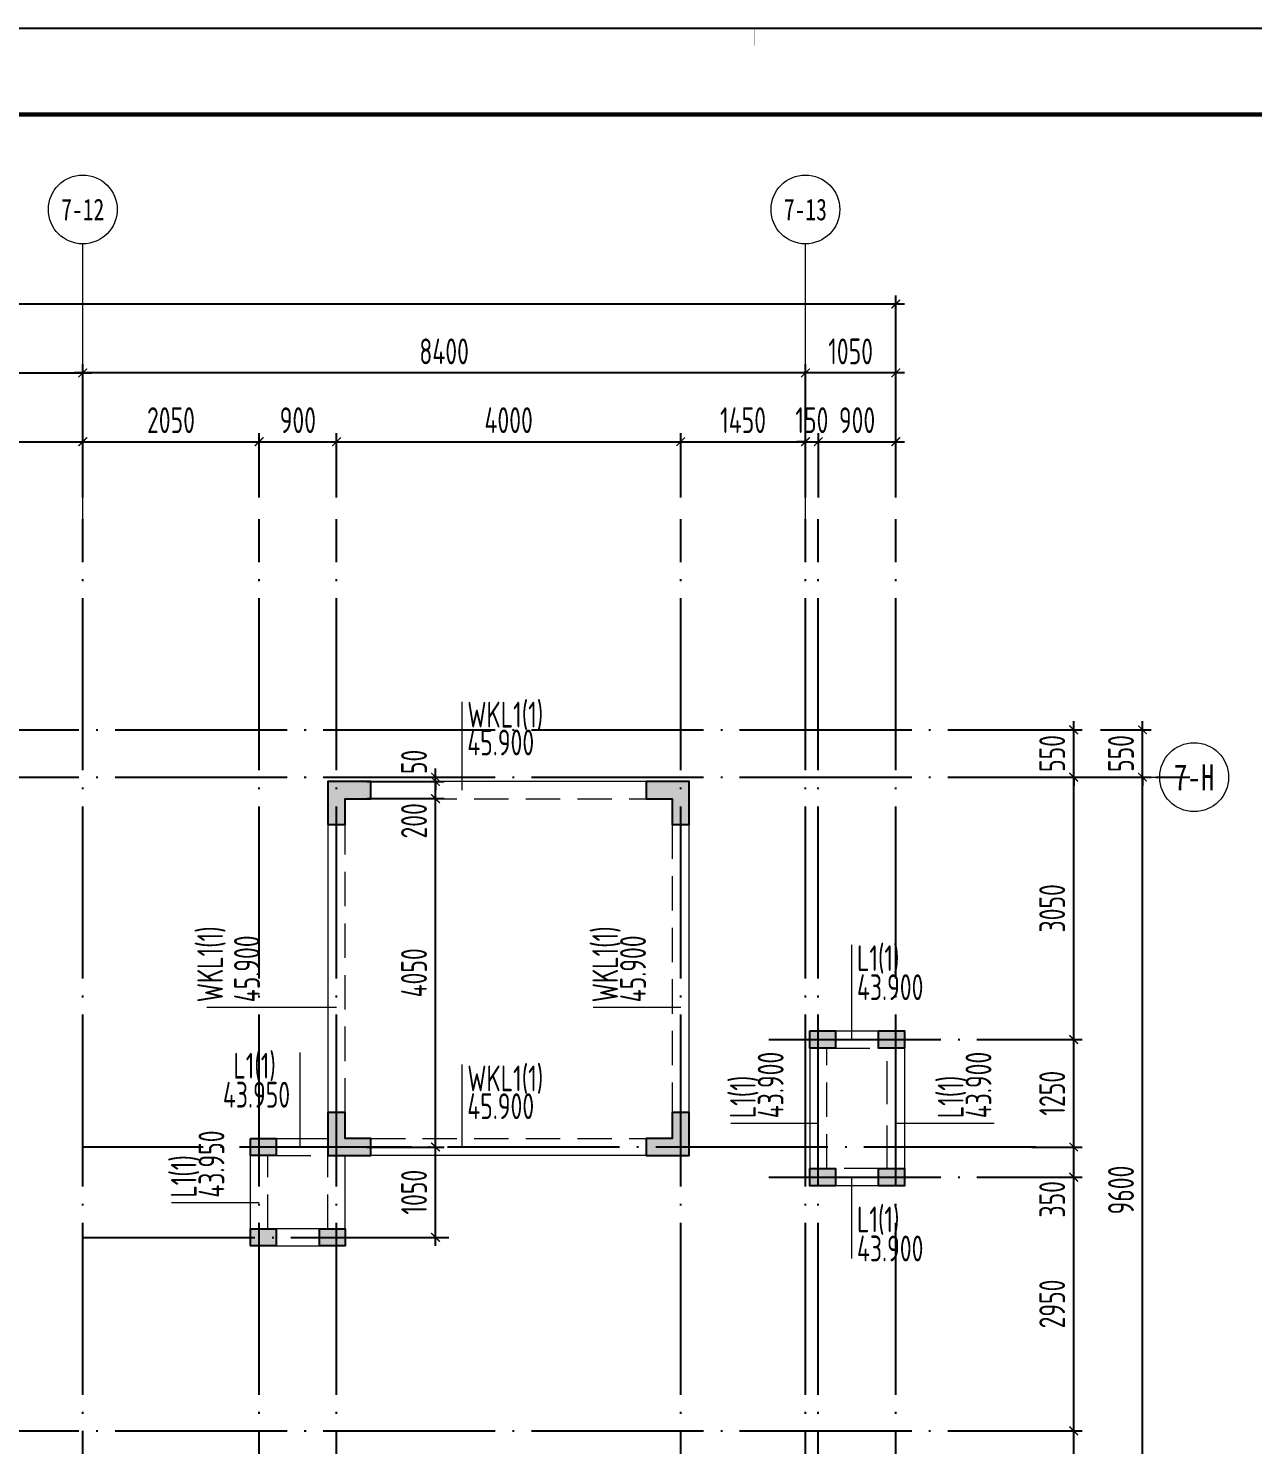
# Model space of a CAD drawing. Header units: millimetres. Extents: x -202076 to 1082610, y -439651 to 179350.
# Drawn here: x 450265 to 464497, y -369944 to -353478 of the extents above; entities that cross this region are included whole.
import ezdxf
from ezdxf.enums import TextEntityAlignment as Align

# ---------------------------------------------------------------- set-up
doc = ezdxf.new("R2010")
doc.units = ezdxf.units.MM
doc.header["$LTSCALE"] = 1000
doc.linetypes.add('DASHED', pattern=[0.75, 0.5, -0.25])
doc.linetypes.add('DOTE', pattern=[2.42, 2, -0.2, 0.02, -0.2])
for name, color, linetype in [('02-TEXT_轴号', 7, 'Continuous'), ('A_AXIS-轴线', 36, 'DOTE'), ('AXIS_TEXT', 7, 'Continuous'), ('COLU', 5, 'Continuous')]:
    doc.layers.add(name, color=color, linetype=linetype)
for name, color, linetype, lineweight in [('BEAM', 4, 'DASHED', 0), ('BEAM_TEXT_HOR', 7, 'Continuous', 0), ('DIM', 3, 'Continuous', 0), ('梁名称编号', 2, 'Continuous', 18), ('梁标注引线', 2, 'Continuous', 18), ('砼梁', 4, 'Continuous', 18), ('边缘构件填充', 253, 'Continuous', 18)]:
    doc.layers.add(name, color=color, linetype=linetype, lineweight=lineweight)
doc.styles.add('_TCH_AXIS', font='STXIHEI.TTF', dxfattribs={"width": 0.75})
doc.styles.add('COMPLEX', font='COMPLEX')
doc.styles.add('TSSD_Dimension', font='tssdeng.shx', dxfattribs={"width": 0.7, "bigfont": 'hztxt.shx'})
doc.styles.add('TSSD_Rein', font='tssdeng.shx', dxfattribs={"width": 0.7, "bigfont": 'hztxt.shx'})
doc.dimstyles.new('TSSD_100_100', dxfattribs={"dimtxt": 300, "dimasz": 100, "dimexe": 100, "dimexo": 250, "dimgap": 100, "dimtad": 1, "dimdec": 0, "dimzin": 0, "dimdsep": 46, "dimtxsty": 'TSSD_Dimension', "dimblk": 'ARCHTICK', "dimcen": 0, "dimdle": 100, "dimclrt": 7, "dimadec": 0, "dimazin": 0, "dimtfac": 1, "dimtdec": 0, "dimtix": 1, "dimtmove": 2, "dimatfit": 3, "dimfxl": 1, "dimtolj": 1, "dimtzin": 0, "dimarcsym": 0})

# ---------------------------------------------------------------- blocks, each defined once
blk = doc.blocks.new('_AXISO')
blk.add_circle((0, 0), 0.5)
at = {"layer": 'AXIS_TEXT', "style": 'COMPLEX', "width": 1.041667}
blk.add_attdef('A', text='', height=0.56, dxfattribs=at).set_placement((-0.25, -0.28), (0.25, -0.28), align=Align.FIT)
blk = doc.blocks.new('_ARCHTICK')
at = {"color": 0, "linetype": 'ByBlock', "const_width": 0.15}
blk.add_lwpolyline([(-0.5, -0.5), (0.5, 0.5)], dxfattribs=at)
blk = doc.blocks.new('*D2739')
at = {"layer": 'Defpoints', "color": 0, "transparency": 16777216}
for p in [(462478, -362184), (463216, -362184), (462478, -371784)]:
    blk.add_point(p, dxfattribs=at)
at = {"layer": 'DIM', "color": 0, "lineweight": -2, "transparency": 16777216}
for p, q in [((463216, -371884), (463216, -362084)), ((462728, -362184), (463316, -362184)), ((462728, -371784), (463316, -371784))]:
    blk.add_line(p, q, dxfattribs=at)
at = {"layer": 'DIM', "color": 0, "lineweight": -2, "transparency": 16777216, "xscale": 100, "yscale": 100, "zscale": 100}
for p, rotation in [((463216, -362184), 90), ((463216, -371784), 270)]:
    blk.add_blockref('_ARCHTICK', p, dxfattribs=dict(at, rotation=rotation))
at = {"layer": 'DIM', "color": 7, "transparency": 16777216, "insert": (462966, -366984), "char_height": 300, "attachment_point": 5, "rotation": 90, "style": 'TSSD_Dimension'}
blk.add_mtext('\\A1;9600', dxfattribs=at)
blk = doc.blocks.new('*D2740')
at = {"layer": 'Defpoints', "color": 0, "transparency": 16777216}
for p in [(462478, -361634), (463216, -361634), (462478, -362184)]:
    blk.add_point(p, dxfattribs=at)
at = {"layer": 'DIM', "color": 0, "lineweight": -2, "transparency": 16777216}
for p, q in [((463216, -361634), (463216, -361534)), ((462728, -361634), (463316, -361634)), ((463216, -362184), (463216, -361634)), ((462728, -362184), (463316, -362184)), ((463216, -362184), (463216, -362284))]:
    blk.add_line(p, q, dxfattribs=at)
at = {"layer": 'DIM', "color": 0, "lineweight": -2, "transparency": 16777216, "xscale": 100, "yscale": 100, "zscale": 100}
for p, rotation in [((463216, -361634), 270), ((463216, -362184), 90)]:
    blk.add_blockref('_ARCHTICK', p, dxfattribs=dict(at, rotation=rotation))
at = {"layer": 'DIM', "color": 7, "transparency": 16777216, "insert": (462966, -361909), "char_height": 300, "attachment_point": 5, "rotation": 90, "style": 'TSSD_Dimension'}
blk.add_mtext('\\A1;550', dxfattribs=at)
blk = doc.blocks.new('*D2747')
at = {"layer": 'Defpoints', "color": 0, "transparency": 16777216}
for p in [(450898, -357484), (442498, -359184), (450898, -359184)]:
    blk.add_point(p, dxfattribs=at)
at = {"layer": 'DIM', "color": 0, "lineweight": -2, "transparency": 16777216}
for p, q in [((442498, -358934), (442498, -357384)), ((450898, -358934), (450898, -357384)), ((442398, -357484), (450998, -357484))]:
    blk.add_line(p, q, dxfattribs=at)
at = {"layer": 'DIM', "color": 0, "lineweight": -2, "transparency": 16777216, "xscale": 100, "yscale": 100, "zscale": 100, "rotation": 180}
blk.add_blockref('_ARCHTICK', (442498, -357484), dxfattribs=at)
at = {"layer": 'DIM', "color": 0, "lineweight": -2, "transparency": 16777216, "xscale": 100, "yscale": 100, "zscale": 100}
blk.add_blockref('_ARCHTICK', (450898, -357484), dxfattribs=at)
at = {"layer": 'DIM', "color": 7, "transparency": 16777216, "insert": (446698, -357234), "char_height": 300, "attachment_point": 5, "style": 'TSSD_Dimension'}
blk.add_mtext('\\A1;8400', dxfattribs=at)
blk = doc.blocks.new('*D2756')
at = {"layer": 'Defpoints', "color": 0, "transparency": 16777216}
for p in [(453848, -358284), (452948, -359184), (453848, -359184)]:
    blk.add_point(p, dxfattribs=at)
at = {"layer": 'DIM', "color": 0, "lineweight": -2, "transparency": 16777216}
for p, q in [((452848, -358284), (453948, -358284)), ((452948, -358934), (452948, -358184)), ((453848, -358934), (453848, -358184))]:
    blk.add_line(p, q, dxfattribs=at)
at = {"layer": 'DIM', "color": 0, "lineweight": -2, "transparency": 16777216, "xscale": 100, "yscale": 100, "zscale": 100, "rotation": 180}
blk.add_blockref('_ARCHTICK', (452948, -358284), dxfattribs=at)
at = {"layer": 'DIM', "color": 0, "lineweight": -2, "transparency": 16777216, "xscale": 100, "yscale": 100, "zscale": 100}
blk.add_blockref('_ARCHTICK', (453848, -358284), dxfattribs=at)
at = {"layer": 'DIM', "color": 7, "transparency": 16777216, "insert": (453398, -358034), "char_height": 300, "attachment_point": 5, "style": 'TSSD_Dimension'}
blk.add_mtext('\\A1;900', dxfattribs=at)
blk = doc.blocks.new('图框-A1')
for points, const_width in [([(0, 0), (841, 0), (841, 594), (0, 594)], 0.05), ([(766, 584), (25, 584), (25, 10), (766, 10)], 0.5)]:
    blk.add_lwpolyline(points, close=True, dxfattribs=dict(const_width=const_width))
at = {"const_width": 0.05}
blk.add_lwpolyline([(420.5, 594), (420.5, 592)], dxfattribs=at)
blk = doc.blocks.new('*D2762')
at = {"layer": 'Defpoints', "color": 0, "transparency": 16777216}
for p in [(425698, -356684), (425698, -359184), (460348, -359184)]:
    blk.add_point(p, dxfattribs=at)
at = {"layer": 'DIM', "color": 0, "lineweight": -2, "transparency": 16777216}
for p, q in [((425698, -358934), (425698, -356584)), ((460348, -358934), (460348, -356584)), ((460448, -356684), (425598, -356684))]:
    blk.add_line(p, q, dxfattribs=at)
at = {"layer": 'DIM', "color": 0, "lineweight": -2, "transparency": 16777216, "xscale": 100, "yscale": 100, "zscale": 100, "rotation": 180}
blk.add_blockref('_ARCHTICK', (425698, -356684), dxfattribs=at)
at = {"layer": 'DIM', "color": 0, "lineweight": -2, "transparency": 16777216, "xscale": 100, "yscale": 100, "zscale": 100}
blk.add_blockref('_ARCHTICK', (460348, -356684), dxfattribs=at)
at = {"layer": 'DIM', "color": 7, "transparency": 16777216, "insert": (443023, -356434), "char_height": 300, "attachment_point": 5, "style": 'TSSD_Dimension'}
blk.add_mtext('\\A1;34650', dxfattribs=at)
blk = doc.blocks.new('*D2769')
at = {"layer": 'Defpoints', "color": 0, "transparency": 16777216}
for p in [(461678, -369784), (462416, -369784), (461678, -371784)]:
    blk.add_point(p, dxfattribs=at)
at = {"layer": 'DIM', "color": 0, "lineweight": -2, "transparency": 16777216}
for p, q in [((461928, -369784), (462516, -369784)), ((462416, -371884), (462416, -369684)), ((461928, -371784), (462516, -371784))]:
    blk.add_line(p, q, dxfattribs=at)
at = {"layer": 'DIM', "color": 0, "lineweight": -2, "transparency": 16777216, "xscale": 100, "yscale": 100, "zscale": 100}
for p, rotation in [((462416, -369784), 90), ((462416, -371784), 270)]:
    blk.add_blockref('_ARCHTICK', p, dxfattribs=dict(at, rotation=rotation))
at = {"layer": 'DIM', "color": 7, "transparency": 16777216, "insert": (462166, -370784), "char_height": 300, "attachment_point": 5, "rotation": 90, "style": 'TSSD_Dimension'}
blk.add_mtext('\\A1;2000', dxfattribs=at)
blk = doc.blocks.new('*D2770')
at = {"layer": 'Defpoints', "color": 0, "transparency": 16777216}
for p in [(461678, -366484), (462416, -366484), (461678, -366834)]:
    blk.add_point(p, dxfattribs=at)
at = {"layer": 'DIM', "color": 0, "lineweight": -2, "transparency": 16777216}
for p, q in [((461928, -366484), (462516, -366484)), ((462416, -366934), (462416, -366384)), ((461928, -366834), (462516, -366834))]:
    blk.add_line(p, q, dxfattribs=at)
at = {"layer": 'DIM', "color": 0, "lineweight": -2, "transparency": 16777216, "xscale": 100, "yscale": 100, "zscale": 100}
for p, rotation in [((462416, -366484), 90), ((462416, -366834), 270)]:
    blk.add_blockref('_ARCHTICK', p, dxfattribs=dict(at, rotation=rotation))
at = {"layer": 'DIM', "color": 7, "transparency": 16777216, "insert": (462166, -367092), "char_height": 300, "attachment_point": 5, "rotation": 90, "style": 'TSSD_Dimension'}
blk.add_mtext('\\A1;350', dxfattribs=at)
blk = doc.blocks.new('*D2771')
at = {"layer": 'Defpoints', "color": 0, "transparency": 16777216}
for p in [(461678, -362184), (462416, -362184), (461678, -365234)]:
    blk.add_point(p, dxfattribs=at)
at = {"layer": 'DIM', "color": 0, "lineweight": -2, "transparency": 16777216}
for p, q in [((462416, -365334), (462416, -362084)), ((461928, -362184), (462516, -362184)), ((461928, -365234), (462516, -365234))]:
    blk.add_line(p, q, dxfattribs=at)
at = {"layer": 'DIM', "color": 0, "lineweight": -2, "transparency": 16777216, "xscale": 100, "yscale": 100, "zscale": 100}
for p, rotation in [((462416, -362184), 90), ((462416, -365234), 270)]:
    blk.add_blockref('_ARCHTICK', p, dxfattribs=dict(at, rotation=rotation))
at = {"layer": 'DIM', "color": 7, "transparency": 16777216, "insert": (462166, -363709), "char_height": 300, "attachment_point": 5, "rotation": 90, "style": 'TSSD_Dimension'}
blk.add_mtext('\\A1;3050', dxfattribs=at)
blk = doc.blocks.new('*D2777')
at = {"layer": 'Defpoints', "color": 0, "transparency": 16777216}
for p in [(461678, -361634), (462416, -361634), (461678, -362184)]:
    blk.add_point(p, dxfattribs=at)
at = {"layer": 'DIM', "color": 0, "lineweight": -2, "transparency": 16777216}
for p, q in [((462416, -361634), (462416, -361534)), ((461928, -361634), (462516, -361634)), ((462416, -362184), (462416, -361634)), ((461928, -362184), (462516, -362184)), ((462416, -362184), (462416, -362284))]:
    blk.add_line(p, q, dxfattribs=at)
at = {"layer": 'DIM', "color": 0, "lineweight": -2, "transparency": 16777216, "xscale": 100, "yscale": 100, "zscale": 100}
for p, rotation in [((462416, -361634), 270), ((462416, -362184), 90)]:
    blk.add_blockref('_ARCHTICK', p, dxfattribs=dict(at, rotation=rotation))
at = {"layer": 'DIM', "color": 7, "transparency": 16777216, "insert": (462166, -361909), "char_height": 300, "attachment_point": 5, "rotation": 90, "style": 'TSSD_Dimension'}
blk.add_mtext('\\A1;550', dxfattribs=at)
blk = doc.blocks.new('*D2780')
at = {"layer": 'Defpoints', "color": 0, "transparency": 16777216}
for p in [(450898, -357484), (450898, -359184), (459298, -359184)]:
    blk.add_point(p, dxfattribs=at)
at = {"layer": 'DIM', "color": 0, "lineweight": -2, "transparency": 16777216}
for p, q in [((450898, -358934), (450898, -357384)), ((459298, -358934), (459298, -357384)), ((459398, -357484), (450798, -357484))]:
    blk.add_line(p, q, dxfattribs=at)
at = {"layer": 'DIM', "color": 0, "lineweight": -2, "transparency": 16777216, "xscale": 100, "yscale": 100, "zscale": 100, "rotation": 180}
blk.add_blockref('_ARCHTICK', (450898, -357484), dxfattribs=at)
at = {"layer": 'DIM', "color": 0, "lineweight": -2, "transparency": 16777216, "xscale": 100, "yscale": 100, "zscale": 100}
blk.add_blockref('_ARCHTICK', (459298, -357484), dxfattribs=at)
at = {"layer": 'DIM', "color": 7, "transparency": 16777216, "insert": (455098, -357234), "char_height": 300, "attachment_point": 5, "style": 'TSSD_Dimension'}
blk.add_mtext('\\A1;8400', dxfattribs=at)
blk = doc.blocks.new('*D2781')
at = {"layer": 'Defpoints', "color": 0, "transparency": 16777216}
for p in [(459298, -358284), (457848, -359184), (459298, -359184)]:
    blk.add_point(p, dxfattribs=at)
at = {"layer": 'DIM', "color": 0, "lineweight": -2, "transparency": 16777216}
for p, q in [((457748, -358284), (459398, -358284)), ((457848, -358934), (457848, -358184)), ((459298, -358934), (459298, -358184))]:
    blk.add_line(p, q, dxfattribs=at)
at = {"layer": 'DIM', "color": 0, "lineweight": -2, "transparency": 16777216, "xscale": 100, "yscale": 100, "zscale": 100, "rotation": 180}
blk.add_blockref('_ARCHTICK', (457848, -358284), dxfattribs=at)
at = {"layer": 'DIM', "color": 0, "lineweight": -2, "transparency": 16777216, "xscale": 100, "yscale": 100, "zscale": 100}
blk.add_blockref('_ARCHTICK', (459298, -358284), dxfattribs=at)
at = {"layer": 'DIM', "color": 7, "transparency": 16777216, "insert": (458573, -358034), "char_height": 300, "attachment_point": 5, "style": 'TSSD_Dimension'}
blk.add_mtext('\\A1;1450', dxfattribs=at)
blk = doc.blocks.new('*D2785')
at = {"layer": 'Defpoints', "color": 0, "transparency": 16777216}
for p in [(450898, -358284), (447499, -359184), (450898, -359184)]:
    blk.add_point(p, dxfattribs=at)
at = {"layer": 'DIM', "color": 0, "lineweight": -2, "transparency": 16777216}
for p, q in [((447399, -358284), (450998, -358284)), ((447499, -358934), (447499, -358184)), ((450898, -358934), (450898, -358184))]:
    blk.add_line(p, q, dxfattribs=at)
at = {"layer": 'DIM', "color": 0, "lineweight": -2, "transparency": 16777216, "xscale": 100, "yscale": 100, "zscale": 100, "rotation": 180}
blk.add_blockref('_ARCHTICK', (447499, -358284), dxfattribs=at)
at = {"layer": 'DIM', "color": 0, "lineweight": -2, "transparency": 16777216, "xscale": 100, "yscale": 100, "zscale": 100}
blk.add_blockref('_ARCHTICK', (450898, -358284), dxfattribs=at)
at = {"layer": 'DIM', "color": 7, "transparency": 16777216, "insert": (449198, -358034), "char_height": 300, "attachment_point": 5, "style": 'TSSD_Dimension'}
blk.add_mtext('\\A1;3399', dxfattribs=at)
blk = doc.blocks.new('*D2786')
at = {"layer": 'Defpoints', "color": 0, "transparency": 16777216}
for p in [(461678, -366834), (462416, -366834), (461678, -369784)]:
    blk.add_point(p, dxfattribs=at)
at = {"layer": 'DIM', "color": 0, "lineweight": -2, "transparency": 16777216}
for p, q in [((461928, -366834), (462516, -366834)), ((462416, -369884), (462416, -366734)), ((461928, -369784), (462516, -369784))]:
    blk.add_line(p, q, dxfattribs=at)
at = {"layer": 'DIM', "color": 0, "lineweight": -2, "transparency": 16777216, "xscale": 100, "yscale": 100, "zscale": 100}
for p, rotation in [((462416, -366834), 90), ((462416, -369784), 270)]:
    blk.add_blockref('_ARCHTICK', p, dxfattribs=dict(at, rotation=rotation))
at = {"layer": 'DIM', "color": 7, "transparency": 16777216, "insert": (462166, -368309), "char_height": 300, "attachment_point": 5, "rotation": 90, "style": 'TSSD_Dimension'}
blk.add_mtext('\\A1;2950', dxfattribs=at)
blk = doc.blocks.new('*D2787')
at = {"layer": 'Defpoints', "color": 0, "transparency": 16777216}
for p in [(461678, -365234), (462416, -365234), (461678, -366484)]:
    blk.add_point(p, dxfattribs=at)
at = {"layer": 'DIM', "color": 0, "lineweight": -2, "transparency": 16777216}
for p, q in [((462416, -366584), (462416, -365134)), ((461928, -365234), (462516, -365234)), ((461928, -366484), (462516, -366484))]:
    blk.add_line(p, q, dxfattribs=at)
at = {"layer": 'DIM', "color": 0, "lineweight": -2, "transparency": 16777216, "xscale": 100, "yscale": 100, "zscale": 100}
for p, rotation in [((462416, -365234), 90), ((462416, -366484), 270)]:
    blk.add_blockref('_ARCHTICK', p, dxfattribs=dict(at, rotation=rotation))
at = {"layer": 'DIM', "color": 7, "transparency": 16777216, "insert": (462166, -365859), "char_height": 300, "attachment_point": 5, "rotation": 90, "style": 'TSSD_Dimension'}
blk.add_mtext('\\A1;1250', dxfattribs=at)
blk = doc.blocks.new('*D2790')
at = {"layer": 'Defpoints', "color": 0, "transparency": 16777216}
for p in [(459448, -358284), (459298, -359184), (459448, -359184)]:
    blk.add_point(p, dxfattribs=at)
at = {"layer": 'DIM', "color": 0, "lineweight": -2, "transparency": 16777216}
for p, q in [((459298, -358284), (459198, -358284)), ((459298, -358934), (459298, -358184)), ((459298, -358284), (459448, -358284)), ((459448, -358934), (459448, -358184)), ((459448, -358284), (459548, -358284))]:
    blk.add_line(p, q, dxfattribs=at)
at = {"layer": 'DIM', "color": 0, "lineweight": -2, "transparency": 16777216, "xscale": 100, "yscale": 100, "zscale": 100}
blk.add_blockref('_ARCHTICK', (459298, -358284), dxfattribs=at)
at = {"layer": 'DIM', "color": 0, "lineweight": -2, "transparency": 16777216, "xscale": 100, "yscale": 100, "zscale": 100, "rotation": 180}
blk.add_blockref('_ARCHTICK', (459448, -358284), dxfattribs=at)
at = {"layer": 'DIM', "color": 7, "transparency": 16777216, "insert": (459373, -358034), "char_height": 300, "attachment_point": 5, "style": 'TSSD_Dimension'}
blk.add_mtext('\\A1;150', dxfattribs=at)
blk = doc.blocks.new('*D2791')
at = {"layer": 'Defpoints', "color": 0, "transparency": 16777216}
for p in [(460348, -358284), (459448, -359184), (460348, -359184)]:
    blk.add_point(p, dxfattribs=at)
at = {"layer": 'DIM', "color": 0, "lineweight": -2, "transparency": 16777216}
for p, q in [((459348, -358284), (460448, -358284)), ((459448, -358934), (459448, -358184)), ((460348, -358934), (460348, -358184))]:
    blk.add_line(p, q, dxfattribs=at)
at = {"layer": 'DIM', "color": 0, "lineweight": -2, "transparency": 16777216, "xscale": 100, "yscale": 100, "zscale": 100, "rotation": 180}
blk.add_blockref('_ARCHTICK', (459448, -358284), dxfattribs=at)
at = {"layer": 'DIM', "color": 0, "lineweight": -2, "transparency": 16777216, "xscale": 100, "yscale": 100, "zscale": 100}
blk.add_blockref('_ARCHTICK', (460348, -358284), dxfattribs=at)
at = {"layer": 'DIM', "color": 7, "transparency": 16777216, "insert": (459898, -358034), "char_height": 300, "attachment_point": 5, "style": 'TSSD_Dimension'}
blk.add_mtext('\\A1;900', dxfattribs=at)
blk = doc.blocks.new('*D2792')
at = {"layer": 'Defpoints', "color": 0, "transparency": 16777216}
for p in [(459298, -357484), (459298, -359184), (460348, -359184)]:
    blk.add_point(p, dxfattribs=at)
at = {"layer": 'DIM', "color": 0, "lineweight": -2, "transparency": 16777216}
for p, q in [((459298, -358934), (459298, -357384)), ((460348, -358934), (460348, -357384)), ((460448, -357484), (459198, -357484))]:
    blk.add_line(p, q, dxfattribs=at)
at = {"layer": 'DIM', "color": 0, "lineweight": -2, "transparency": 16777216, "xscale": 100, "yscale": 100, "zscale": 100, "rotation": 180}
blk.add_blockref('_ARCHTICK', (459298, -357484), dxfattribs=at)
at = {"layer": 'DIM', "color": 0, "lineweight": -2, "transparency": 16777216, "xscale": 100, "yscale": 100, "zscale": 100}
blk.add_blockref('_ARCHTICK', (460348, -357484), dxfattribs=at)
at = {"layer": 'DIM', "color": 7, "transparency": 16777216, "insert": (459823, -357234), "char_height": 300, "attachment_point": 5, "style": 'TSSD_Dimension'}
blk.add_mtext('\\A1;1050', dxfattribs=at)
blk = doc.blocks.new('*D3452')
at = {"layer": 'Defpoints', "color": 0, "transparency": 16777216}
for p in [(461678, -369784), (462416, -369784), (461678, -371784)]:
    blk.add_point(p, dxfattribs=at)
at = {"layer": 'DIM', "color": 0, "lineweight": -2, "transparency": 16777216}
for p, q in [((461928, -369784), (462516, -369784)), ((462416, -371884), (462416, -369684)), ((461928, -371784), (462516, -371784))]:
    blk.add_line(p, q, dxfattribs=at)
at = {"layer": 'DIM', "color": 0, "lineweight": -2, "transparency": 16777216, "xscale": 100, "yscale": 100, "zscale": 100}
for p, rotation in [((462416, -369784), 90), ((462416, -371784), 270)]:
    blk.add_blockref('_ARCHTICK', p, dxfattribs=dict(at, rotation=rotation))
at = {"layer": 'DIM', "color": 7, "transparency": 16777216, "insert": (462166, -370784), "char_height": 300, "attachment_point": 5, "rotation": 90, "style": 'TSSD_Dimension'}
blk.add_mtext('\\A1;2000', dxfattribs=at)
blk = doc.blocks.new('*D3453')
at = {"layer": 'Defpoints', "color": 0, "transparency": 16777216}
for p in [(461678, -366484), (462416, -366484), (461678, -366834)]:
    blk.add_point(p, dxfattribs=at)
at = {"layer": 'DIM', "color": 0, "lineweight": -2, "transparency": 16777216}
for p, q in [((461928, -366484), (462516, -366484)), ((462416, -366934), (462416, -366384)), ((461928, -366834), (462516, -366834))]:
    blk.add_line(p, q, dxfattribs=at)
at = {"layer": 'DIM', "color": 0, "lineweight": -2, "transparency": 16777216, "xscale": 100, "yscale": 100, "zscale": 100}
for p, rotation in [((462416, -366484), 90), ((462416, -366834), 270)]:
    blk.add_blockref('_ARCHTICK', p, dxfattribs=dict(at, rotation=rotation))
at = {"layer": 'DIM', "color": 7, "transparency": 16777216, "insert": (462166, -367092), "char_height": 300, "attachment_point": 5, "rotation": 90, "style": 'TSSD_Dimension'}
blk.add_mtext('\\A1;350', dxfattribs=at)
blk = doc.blocks.new('*D3454')
at = {"layer": 'Defpoints', "color": 0, "transparency": 16777216}
for p in [(461678, -362184), (462416, -362184), (461678, -365234)]:
    blk.add_point(p, dxfattribs=at)
at = {"layer": 'DIM', "color": 0, "lineweight": -2, "transparency": 16777216}
for p, q in [((462416, -365334), (462416, -362084)), ((461928, -362184), (462516, -362184)), ((461928, -365234), (462516, -365234))]:
    blk.add_line(p, q, dxfattribs=at)
at = {"layer": 'DIM', "color": 0, "lineweight": -2, "transparency": 16777216, "xscale": 100, "yscale": 100, "zscale": 100}
for p, rotation in [((462416, -362184), 90), ((462416, -365234), 270)]:
    blk.add_blockref('_ARCHTICK', p, dxfattribs=dict(at, rotation=rotation))
at = {"layer": 'DIM', "color": 7, "transparency": 16777216, "insert": (462166, -363709), "char_height": 300, "attachment_point": 5, "rotation": 90, "style": 'TSSD_Dimension'}
blk.add_mtext('\\A1;3050', dxfattribs=at)
blk = doc.blocks.new('*D3456')
at = {"layer": 'Defpoints', "color": 0, "transparency": 16777216}
for p in [(461678, -361634), (462416, -361634), (461678, -362184)]:
    blk.add_point(p, dxfattribs=at)
at = {"layer": 'DIM', "color": 0, "lineweight": -2, "transparency": 16777216}
for p, q in [((462416, -361634), (462416, -361534)), ((461928, -361634), (462516, -361634)), ((462416, -362184), (462416, -361634)), ((461928, -362184), (462516, -362184)), ((462416, -362184), (462416, -362284))]:
    blk.add_line(p, q, dxfattribs=at)
at = {"layer": 'DIM', "color": 0, "lineweight": -2, "transparency": 16777216, "xscale": 100, "yscale": 100, "zscale": 100}
for p, rotation in [((462416, -361634), 270), ((462416, -362184), 90)]:
    blk.add_blockref('_ARCHTICK', p, dxfattribs=dict(at, rotation=rotation))
at = {"layer": 'DIM', "color": 7, "transparency": 16777216, "insert": (462166, -361909), "char_height": 300, "attachment_point": 5, "rotation": 90, "style": 'TSSD_Dimension'}
blk.add_mtext('\\A1;550', dxfattribs=at)
blk = doc.blocks.new('*D3457')
at = {"layer": 'Defpoints', "color": 0, "transparency": 16777216}
for p in [(461678, -366834), (462416, -366834), (461678, -369784)]:
    blk.add_point(p, dxfattribs=at)
at = {"layer": 'DIM', "color": 0, "lineweight": -2, "transparency": 16777216}
for p, q in [((461928, -366834), (462516, -366834)), ((462416, -369884), (462416, -366734)), ((461928, -369784), (462516, -369784))]:
    blk.add_line(p, q, dxfattribs=at)
at = {"layer": 'DIM', "color": 0, "lineweight": -2, "transparency": 16777216, "xscale": 100, "yscale": 100, "zscale": 100}
for p, rotation in [((462416, -366834), 90), ((462416, -369784), 270)]:
    blk.add_blockref('_ARCHTICK', p, dxfattribs=dict(at, rotation=rotation))
at = {"layer": 'DIM', "color": 7, "transparency": 16777216, "insert": (462166, -368309), "char_height": 300, "attachment_point": 5, "rotation": 90, "style": 'TSSD_Dimension'}
blk.add_mtext('\\A1;2950', dxfattribs=at)
blk = doc.blocks.new('*D3458')
at = {"layer": 'Defpoints', "color": 0, "transparency": 16777216}
for p in [(461678, -365234), (462416, -365234), (461678, -366484)]:
    blk.add_point(p, dxfattribs=at)
at = {"layer": 'DIM', "color": 0, "lineweight": -2, "transparency": 16777216}
for p, q in [((462416, -366584), (462416, -365134)), ((461928, -365234), (462516, -365234)), ((461928, -366484), (462516, -366484))]:
    blk.add_line(p, q, dxfattribs=at)
at = {"layer": 'DIM', "color": 0, "lineweight": -2, "transparency": 16777216, "xscale": 100, "yscale": 100, "zscale": 100}
for p, rotation in [((462416, -365234), 90), ((462416, -366484), 270)]:
    blk.add_blockref('_ARCHTICK', p, dxfattribs=dict(at, rotation=rotation))
at = {"layer": 'DIM', "color": 7, "transparency": 16777216, "insert": (462166, -365859), "char_height": 300, "attachment_point": 5, "rotation": 90, "style": 'TSSD_Dimension'}
blk.add_mtext('\\A1;1250', dxfattribs=at)
blk = doc.blocks.new('*D3442')
at = {"layer": 'Defpoints', "color": 0, "transparency": 16777216}
for p in [(453948, -366484), (454998, -366484), (453948, -367534)]:
    blk.add_point(p, dxfattribs=at)
at = {"layer": 'DIM', "color": 0, "lineweight": -2, "transparency": 16777216}
for p, q in [((454198, -366484), (455098, -366484)), ((454998, -367634), (454998, -366384)), ((454198, -367534), (455098, -367534))]:
    blk.add_line(p, q, dxfattribs=at)
at = {"layer": 'DIM', "color": 0, "lineweight": -2, "transparency": 16777216, "xscale": 100, "yscale": 100, "zscale": 100}
for p, rotation in [((454998, -366484), 90), ((454998, -367534), 270)]:
    blk.add_blockref('_ARCHTICK', p, dxfattribs=dict(at, rotation=rotation))
at = {"layer": 'DIM', "color": 7, "transparency": 16777216, "insert": (454748, -367009), "char_height": 300, "attachment_point": 5, "rotation": 90, "style": 'TSSD_Dimension'}
blk.add_mtext('\\A1;1050', dxfattribs=at)
blk = doc.blocks.new('*D3449')
at = {"layer": 'Defpoints', "color": 0, "transparency": 16777216}
for p in [(453948, -362434), (454998, -362434), (453948, -366484)]:
    blk.add_point(p, dxfattribs=at)
at = {"layer": 'DIM', "color": 0, "lineweight": -2, "transparency": 16777216}
for p, q in [((454998, -366584), (454998, -362334)), ((454198, -362434), (455098, -362434)), ((454198, -366484), (455098, -366484))]:
    blk.add_line(p, q, dxfattribs=at)
at = {"layer": 'DIM', "color": 0, "lineweight": -2, "transparency": 16777216, "xscale": 100, "yscale": 100, "zscale": 100}
for p, rotation in [((454998, -362434), 90), ((454998, -366484), 270)]:
    blk.add_blockref('_ARCHTICK', p, dxfattribs=dict(at, rotation=rotation))
at = {"layer": 'DIM', "color": 7, "transparency": 16777216, "insert": (454748, -364459), "char_height": 300, "attachment_point": 5, "rotation": 90, "style": 'TSSD_Dimension'}
blk.add_mtext('\\A1;4050', dxfattribs=at)
blk = doc.blocks.new('*D3450')
at = {"layer": 'Defpoints', "color": 0, "transparency": 16777216}
for p in [(453948, -362234), (454998, -362234), (453948, -362434)]:
    blk.add_point(p, dxfattribs=at)
at = {"layer": 'DIM', "color": 0, "lineweight": -2, "transparency": 16777216}
for p, q in [((454198, -362234), (455098, -362234)), ((454998, -362534), (454998, -362134)), ((454198, -362434), (455098, -362434))]:
    blk.add_line(p, q, dxfattribs=at)
at = {"layer": 'DIM', "color": 0, "lineweight": -2, "transparency": 16777216, "xscale": 100, "yscale": 100, "zscale": 100}
for p, rotation in [((454998, -362234), 90), ((454998, -362434), 270)]:
    blk.add_blockref('_ARCHTICK', p, dxfattribs=dict(at, rotation=rotation))
at = {"layer": 'DIM', "color": 7, "transparency": 16777216, "insert": (454748, -362692), "char_height": 300, "attachment_point": 5, "rotation": 90, "style": 'TSSD_Dimension'}
blk.add_mtext('\\A1;200', dxfattribs=at)
blk = doc.blocks.new('*D3451')
at = {"layer": 'Defpoints', "color": 0, "transparency": 16777216}
for p in [(453948, -362184), (453948, -362234), (454998, -362184)]:
    blk.add_point(p, dxfattribs=at)
at = {"layer": 'DIM', "color": 0, "lineweight": -2, "transparency": 16777216}
for p, q in [((454998, -362184), (454998, -362084)), ((454198, -362184), (455098, -362184)), ((454198, -362234), (455098, -362234)), ((454998, -362234), (454998, -362184)), ((454998, -362234), (454998, -362334))]:
    blk.add_line(p, q, dxfattribs=at)
at = {"layer": 'DIM', "color": 0, "lineweight": -2, "transparency": 16777216, "xscale": 100, "yscale": 100, "zscale": 100}
for p, rotation in [((454998, -362184), 270), ((454998, -362234), 90)]:
    blk.add_blockref('_ARCHTICK', p, dxfattribs=dict(at, rotation=rotation))
at = {"layer": 'DIM', "color": 7, "transparency": 16777216, "insert": (454748, -362007), "char_height": 300, "attachment_point": 5, "rotation": 90, "style": 'TSSD_Dimension'}
blk.add_mtext('\\A1;50', dxfattribs=at)
blk = doc.blocks.new('*D3460')
at = {"layer": 'Defpoints', "color": 0, "transparency": 16777216}
for p in [(452948, -358284), (450898, -359184), (452948, -359184)]:
    blk.add_point(p, dxfattribs=at)
at = {"layer": 'DIM', "color": 0, "lineweight": -2, "transparency": 16777216}
for p, q in [((450798, -358284), (453048, -358284)), ((450898, -358934), (450898, -358184)), ((452948, -358934), (452948, -358184))]:
    blk.add_line(p, q, dxfattribs=at)
at = {"layer": 'DIM', "color": 0, "lineweight": -2, "transparency": 16777216, "xscale": 100, "yscale": 100, "zscale": 100, "rotation": 180}
blk.add_blockref('_ARCHTICK', (450898, -358284), dxfattribs=at)
at = {"layer": 'DIM', "color": 0, "lineweight": -2, "transparency": 16777216, "xscale": 100, "yscale": 100, "zscale": 100}
blk.add_blockref('_ARCHTICK', (452948, -358284), dxfattribs=at)
at = {"layer": 'DIM', "color": 7, "transparency": 16777216, "insert": (451923, -358034), "char_height": 300, "attachment_point": 5, "style": 'TSSD_Dimension'}
blk.add_mtext('\\A1;2050', dxfattribs=at)
blk = doc.blocks.new('*D3464')
at = {"layer": 'Defpoints', "color": 0, "transparency": 16777216}
for p in [(457848, -358284), (453848, -359184), (457848, -359184)]:
    blk.add_point(p, dxfattribs=at)
at = {"layer": 'DIM', "color": 0, "lineweight": -2, "transparency": 16777216}
for p, q in [((453748, -358284), (457948, -358284)), ((453848, -358934), (453848, -358184)), ((457848, -358934), (457848, -358184))]:
    blk.add_line(p, q, dxfattribs=at)
at = {"layer": 'DIM', "color": 0, "lineweight": -2, "transparency": 16777216, "xscale": 100, "yscale": 100, "zscale": 100, "rotation": 180}
blk.add_blockref('_ARCHTICK', (453848, -358284), dxfattribs=at)
at = {"layer": 'DIM', "color": 0, "lineweight": -2, "transparency": 16777216, "xscale": 100, "yscale": 100, "zscale": 100}
blk.add_blockref('_ARCHTICK', (457848, -358284), dxfattribs=at)
at = {"layer": 'DIM', "color": 7, "transparency": 16777216, "insert": (455848, -358034), "char_height": 300, "attachment_point": 5, "style": 'TSSD_Dimension'}
blk.add_mtext('\\A1;4000', dxfattribs=at)

msp = doc.modelspace()

# ---------------------------------------------------------------- hatches: boundary and pattern name
at = {"layer": '边缘构件填充'}
h = msp.add_hatch(color=256, dxfattribs=at)
h.dxf.hatch_style = 1
h.paths.add_polyline_path([(453747.6, -362734.3), (453947.6, -362734.3), (453947.6, -362434.3), (454247.6, -362434.3), (454247.6, -362234.3), (453747.6, -362234.3)])
h = msp.add_hatch(color=256, dxfattribs=at)
h.dxf.hatch_style = 1
h.paths.add_polyline_path([(457447.6, -362234.3), (457447.6, -362434.3), (457747.6, -362434.3), (457747.6, -362734.3), (457947.6, -362734.3), (457947.6, -362234.3)])
h = msp.add_hatch(color=256, dxfattribs=at)
h.dxf.hatch_style = 1
h.paths.add_polyline_path([(459347.6, -365134.3), (459647.6, -365134.3), (459647.6, -365334.3), (459347.6, -365334.3)])
h = msp.add_hatch(color=256, dxfattribs=at)
h.dxf.hatch_style = 1
h.paths.add_polyline_path([(460147.6, -365134.3), (460447.6, -365134.3), (460447.6, -365334.3), (460147.6, -365334.3)])
h = msp.add_hatch(color=256, dxfattribs=at)
h.dxf.hatch_style = 1
h.paths.add_polyline_path([(454247.6, -366584.3), (454247.6, -366384.3), (453947.6, -366384.3), (453947.6, -366084.3), (453747.6, -366084.3), (453747.6, -366584.3)])
h = msp.add_hatch(color=256, dxfattribs=at)
h.dxf.hatch_style = 1
h.paths.add_polyline_path([(457947.6, -366084.3), (457747.6, -366084.3), (457747.6, -366384.3), (457447.6, -366384.3), (457447.6, -366584.3), (457947.6, -366584.3)])
h = msp.add_hatch(color=256, dxfattribs=at)
h.dxf.hatch_style = 1
h.paths.add_polyline_path([(452847.6, -366384.3), (453147.6, -366384.3), (453147.6, -366584.3), (452847.6, -366584.3)])
h = msp.add_hatch(color=256, dxfattribs=at)
h.dxf.hatch_style = 1
h.paths.add_polyline_path([(459347.6, -366734.3), (459647.6, -366734.3), (459647.6, -366934.3), (459347.6, -366934.3)])
h = msp.add_hatch(color=256, dxfattribs=at)
h.dxf.hatch_style = 1
h.paths.add_polyline_path([(460147.6, -366734.3), (460447.6, -366734.3), (460447.6, -366934.3), (460147.6, -366934.3)])
h = msp.add_hatch(color=256, dxfattribs=at)
h.dxf.hatch_style = 1
h.paths.add_polyline_path([(452847.6, -367434.3), (453147.6, -367434.3), (453147.6, -367634.3), (452847.6, -367634.3)])
h = msp.add_hatch(color=256, dxfattribs=at)
h.dxf.hatch_style = 1
h.paths.add_polyline_path([(453647.6, -367434.3), (453947.6, -367434.3), (453947.6, -367634.3), (453647.6, -367634.3)])

# ---------------------------------------------------------------- linework, layer by layer
msp.add_lwpolyline([(500752.8, -412881), (500752.8, -353481), (416652.8, -353481), (416652.8, -412881)], close=True)
at = {"layer": 'A_AXIS-轴线'}
for p, q in [((450897.6, -371784.3), (450897.6, -359184.3)), ((452947.6, -371784.3), (452947.6, -359184.3)), ((453847.6, -371784.3), (453847.6, -359184.3)), ((457847.6, -371784.3), (457847.6, -359184.3)), ((459297.6, -371784.3), (459297.6, -359184.3)), ((459447.6, -371784.3), (459447.6, -359184.3)), ((460347.6, -371784.3), (460347.6, -359184.3)), ((424652.8, -361634.3), (461977.8, -361634.3)), ((424652.8, -362184.3), (463766.2, -362184.3)), ((458871.7, -365234.3), (461977.8, -365234.3)), ((461977.8, -366484.3), (450897.6, -366484.3)), ((458871.7, -366834.3), (461977.8, -366834.3)), ((450897.6, -367534.3), (455153.8, -367534.3)), ((424652.8, -369784.3), (461977.8, -369784.3))]:
    msp.add_line(p, q, dxfattribs=at)
at = {"layer": 'BEAM', "ltscale": 0.8}
for p, q in [((454247.6, -362434.3), (457447.6, -362434.3)), ((453947.6, -366084.3), (453947.6, -362734.3)), ((457747.6, -362734.3), (457747.6, -366084.3)), ((459547.6, -366734.3), (459547.6, -365334.3)), ((459647.6, -365334.3), (460147.6, -365334.3)), ((454247.6, -366384.3), (457447.6, -366384.3)), ((453047.6, -367434.3), (453047.6, -366584.3)), ((453147.6, -366584.3), (453747.6, -366584.3)), ((453747.6, -367434.3), (453747.6, -366584.3)), ((460147.6, -366734.3), (459647.6, -366734.3))]:
    msp.add_line(p, q, dxfattribs=at)
at = {"layer": 'BEAM'}
msp.add_line((460247.6, -366734.3), (460247.6, -365334.3), dxfattribs=at)
at = {"layer": 'COLU'}
for points in [[(453747.6, -362734.3), (453947.6, -362734.3), (453947.6, -362434.3), (454247.6, -362434.3), (454247.6, -362234.3), (453747.6, -362234.3)], [(457447.6, -362234.3), (457447.6, -362434.3), (457747.6, -362434.3), (457747.6, -362734.3), (457947.6, -362734.3), (457947.6, -362234.3)], [(459347.6, -365134.3), (459647.6, -365134.3), (459647.6, -365334.3), (459347.6, -365334.3)], [(460147.6, -365134.3), (460447.6, -365134.3), (460447.6, -365334.3), (460147.6, -365334.3)], [(454247.6, -366584.3), (454247.6, -366384.3), (453947.6, -366384.3), (453947.6, -366084.3), (453747.6, -366084.3), (453747.6, -366584.3)], [(457947.6, -366084.3), (457747.6, -366084.3), (457747.6, -366384.3), (457447.6, -366384.3), (457447.6, -366584.3), (457947.6, -366584.3)], [(452847.6, -366384.3), (453147.6, -366384.3), (453147.6, -366584.3), (452847.6, -366584.3)], [(459347.6, -366734.3), (459647.6, -366734.3), (459647.6, -366934.3), (459347.6, -366934.3)], [(460147.6, -366734.3), (460447.6, -366734.3), (460447.6, -366934.3), (460147.6, -366934.3)], [(452847.6, -367434.3), (453147.6, -367434.3), (453147.6, -367634.3), (452847.6, -367634.3)], [(453647.6, -367434.3), (453947.6, -367434.3), (453947.6, -367634.3), (453647.6, -367634.3)]]:
    msp.add_lwpolyline(points, close=True, dxfattribs=at)
at = {"layer": 'DIM'}
for p, q in [((450897.6, -359184.3), (450897.6, -355984.3)), ((459297.6, -359184.3), (459297.6, -355984.3)), ((461977.8, -362184.3), (463416.2, -362184.3))]:
    msp.add_line(p, q, dxfattribs=at)
at = {"layer": '梁标注引线'}
for p, q in [((455307.1, -362334.3), (455307.1, -361307.3)), ((459836.8, -365234.3), (459836.8, -364133.5)), ((453847.6, -364861.4), (452339.7, -364861.4)), ((457847.6, -364861.4), (456830, -364861.4)), ((453426.5, -366484.3), (453426.5, -365383.5)), ((455307.1, -366484.3), (455307.1, -365523.8)), ((459447.6, -366209.3), (458430, -366209.3)), ((461490.9, -366209.3), (460347.6, -366209.3)), ((459836.8, -367779.3), (459836.8, -366834.3)), ((452947.6, -367132.9), (451930, -367132.9))]:
    msp.add_line(p, q, dxfattribs=at)
at = {"layer": '砼梁'}
for p, q in [((457447.6, -362234.3), (454247.6, -362234.3)), ((453747.6, -362734.3), (453747.6, -366084.3)), ((457947.6, -366084.3), (457947.6, -362734.3)), ((459647.6, -365134.3), (460147.6, -365134.3)), ((459347.6, -365334.3), (459347.6, -366734.3)), ((460447.6, -365334.3), (460447.6, -366734.3)), ((453147.6, -366384.3), (453747.6, -366384.3)), ((452847.6, -367434.3), (452847.6, -366584.3)), ((453947.6, -367434.3), (453947.6, -366584.3)), ((457447.6, -366584.3), (454247.6, -366584.3)), ((460147.6, -366934.3), (459647.6, -366934.3)), ((453647.6, -367434.3), (453047.6, -367434.3)), ((453147.6, -367634.3), (453647.6, -367634.3))]:
    msp.add_line(p, q, dxfattribs=at)

# ---------------------------------------------------------------- block references
at = {"xscale": 100, "yscale": 100, "zscale": 100}
msp.add_blockref('图框-A1', (416652.8, -412881), dxfattribs=at)
at = {"layer": 'DIM'}
ref = msp.add_blockref('_AXISO', (450897.6, -355584.3), dxfattribs=dict(at, xscale=800, yscale=800, zscale=800))
ref.add_attrib('A', '7-12', dxfattribs={"layer": '02-TEXT_轴号', "height": 252.11, "style": '_TCH_AXIS', "width": 0.743037}).set_placement((450647.6, -355710.4), (451147.7, -355710.4), align=Align.FIT)
ref = msp.add_blockref('_AXISO', (459297.6, -355584.3), dxfattribs=dict(at, xscale=800, yscale=800, zscale=800))
ref.add_attrib('A', '7-13', dxfattribs={"layer": '02-TEXT_轴号', "height": 252.11, "style": '_TCH_AXIS', "width": 0.743037}).set_placement((459047.6, -355710.4), (459547.7, -355710.4), align=Align.FIT)
ref = msp.add_blockref('_AXISO', (463816.2, -362184.3), dxfattribs=dict(at, xscale=800, yscale=800, zscale=800))
ref.add_attrib('A', '7-H', dxfattribs={"layer": '02-TEXT_轴号', "height": 302.12, "style": '_TCH_AXIS', "width": 0.743037}).set_placement((463580.5, -362335.4), (464052, -362335.4), align=Align.FIT)

# ---------------------------------------------------------------- texts
at = {"layer": 'BEAM_TEXT_HOR', "linetype": 'Continuous', "style": 'TSSD_Rein', "width": 0.7}
for s, p in [('45.900', (455367.1, -361930.6)), ('43.900', (459896.8, -364776)), ('43.950', (452526.5, -366026)), ('45.900', (455367.1, -366159.6)), ('43.900', (459896.8, -367813.6))]:
    msp.add_text(s, height=300, dxfattribs=at).set_placement(p)
for s, p in [('45.900', (452956.3, -364801.4)), ('45.900', (457443.8, -364801.4)), ('43.900', (459043.8, -366149.3)), ('43.900', (461459.7, -366149.3)), ('43.950', (452543.8, -367072.9))]:
    msp.add_text(s, height=300, rotation=90, dxfattribs=at).set_placement(p)
at = {"layer": '梁名称编号', "color": 6, "linetype": 'Continuous', "style": 'TSSD_Rein', "width": 0.7}
for p in [(455367.1, -361307.3), (455367.1, -365536.3)]:
    msp.add_text('WKL1(1)', height=300, dxfattribs=at).set_placement(p, align=Align.TOP_LEFT)
msp.add_text('WKL1(1)', height=300, rotation=90, dxfattribs=at).set_placement((452618.7, -364801.4), align=Align.BOTTOM_LEFT)
msp.add_text('WKL1(1)', height=300, rotation=90, dxfattribs=at).set_placement((456820.5, -364801.4), align=Align.TOP_LEFT)
at = {"layer": '梁名称编号', "linetype": 'Continuous', "style": 'TSSD_Rein', "width": 0.7}
for p in [(459896.8, -364138.5), (452647.7, -365388.5), (459896.8, -367176)]:
    msp.add_text('L1(1)', height=300, dxfattribs=at).set_placement(p, align=Align.TOP_LEFT)
for p in [(458420.5, -366149.3), (460836.4, -366149.3), (451920.5, -367072.9)]:
    msp.add_text('L1(1)', height=300, rotation=90, dxfattribs=at).set_placement(p, align=Align.TOP_LEFT)

# ---------------------------------------------------------------- dimensions: what is measured, and where the dimension line sits
at = {"layer": 'DIM'}
for base, p1, p2, picture, middle in [((425697.6, -356684.3), (460347.6, -359184.3), (425697.6, -359184.3), '*D2762', (443022.6, -356434.3)), ((450897.6, -357484.3), (442497.6, -359184.3), (450897.6, -359184.3), '*D2747', (446697.6, -357234.3)), ((450897.6, -358284.3), (447499, -359184.3), (450897.6, -359184.3), '*D2785', (449198.3, -358034.3)), ((452947.6, -358284.3), (450897.6, -359184.3), (452947.6, -359184.3), '*D3460', (451922.6, -358034.3)), ((453847.6, -358284.3), (452947.6, -359184.3), (453847.6, -359184.3), '*D2756', (453397.6, -358034.3)), ((457847.6, -358284.3), (453847.6, -359184.3), (457847.6, -359184.3), '*D3464', (455847.6, -358034.3)), ((459297.6, -358284.3), (457847.6, -359184.3), (459297.6, -359184.3), '*D2781', (458572.6, -358034.3)), ((459447.6, -358284.3), (459297.6, -359184.3), (459447.6, -359184.3), '*D2790', (459372.6, -358034.3)), ((460347.6, -358284.3), (459447.6, -359184.3), (460347.6, -359184.3), '*D2791', (459897.6, -358034.3))]:
    dim = msp.add_linear_dim(base=base, p1=p1, p2=p2, dimstyle='TSSD_100_100', dxfattribs=at)
    dim.commit()
    dim.dimension.update_dxf_attribs({"geometry": picture, "text_midpoint": middle})
for base, p1, p2, angle, picture, middle in [((450897.6, -357484.3), (459297.6, -359184.3), (450897.6, -359184.3), 180, '*D2780', (455097.6, -357234.3)), ((459297.6, -357484.3), (460347.6, -359184.3), (459297.6, -359184.3), 180, '*D2792', (459822.6, -357234.3)), ((462416.2, -361634.3), (461677.8, -362184.3), (461677.8, -361634.3), 90, '*D2777', (462166.2, -361909.3)), ((462416.2, -361634.3), (461677.8, -362184.3), (461677.8, -361634.3), 90, '*D3456', (462166.2, -361909.3)), ((463216.2, -361634.3), (462477.8, -362184.3), (462477.8, -361634.3), 90, '*D2740', (462966.2, -361909.3)), ((462416.2, -362184.3), (461677.8, -365234.3), (461677.8, -362184.3), 90, '*D2771', (462166.2, -363709.3)), ((462416.2, -362184.3), (461677.8, -365234.3), (461677.8, -362184.3), 90, '*D3454', (462166.2, -363709.3)), ((463216.2, -362184.3), (462477.8, -371784.3), (462477.8, -362184.3), 90, '*D2739', (462966.2, -366984.3)), ((454997.7, -362434.3), (453947.6, -366484.3), (453947.6, -362434.3), 90, '*D3449', (454747.7, -364459.3)), ((462416.2, -365234.3), (461677.8, -366484.3), (461677.8, -365234.3), 90, '*D2787', (462166.2, -365859.3)), ((462416.2, -365234.3), (461677.8, -366484.3), (461677.8, -365234.3), 90, '*D3458', (462166.2, -365859.3)), ((454997.7, -366484.3), (453947.6, -367534.3), (453947.6, -366484.3), 90, '*D3442', (454747.7, -367009.3)), ((462416.2, -366834.3), (461677.8, -369784.3), (461677.8, -366834.3), 90, '*D2786', (462166.2, -368309.3)), ((462416.2, -366834.3), (461677.8, -369784.3), (461677.8, -366834.3), 90, '*D3457', (462166.2, -368309.3)), ((462416.2, -369784.3), (461677.8, -371784.3), (461677.8, -369784.3), 90, '*D2769', (462166.2, -370784.3)), ((462416.2, -369784.3), (461677.8, -371784.3), (461677.8, -369784.3), 90, '*D3452', (462166.2, -370784.3))]:
    dim = msp.add_linear_dim(base=base, p1=p1, p2=p2, angle=angle, dimstyle='TSSD_100_100', dxfattribs=at)
    dim.commit()
    dim.dimension.update_dxf_attribs({"geometry": picture, "text_midpoint": middle})
for base, p1, p2, picture, middle in [((454997.7, -362184.3), (453947.6, -362234.3), (453947.6, -362184.3), '*D3451', (454747.7, -362007)), ((454997.7, -362234.3), (453947.6, -362434.3), (453947.6, -362234.3), '*D3450', (454747.7, -362692.4)), ((462416.2, -366484.3), (461677.8, -366834.3), (461677.8, -366484.3), '*D2770', (462166.2, -367092.4)), ((462416.2, -366484.3), (461677.8, -366834.3), (461677.8, -366484.3), '*D3453', (462166.2, -367092.4))]:
    dim = msp.add_linear_dim(base=base, p1=p1, p2=p2, angle=90, dimstyle='TSSD_100_100', dxfattribs=at)
    dim.commit()
    dim.dimension.update_dxf_attribs({"geometry": picture, "text_midpoint": middle, "dimtype": 160})

doc.saveas('drawing.dxf')
